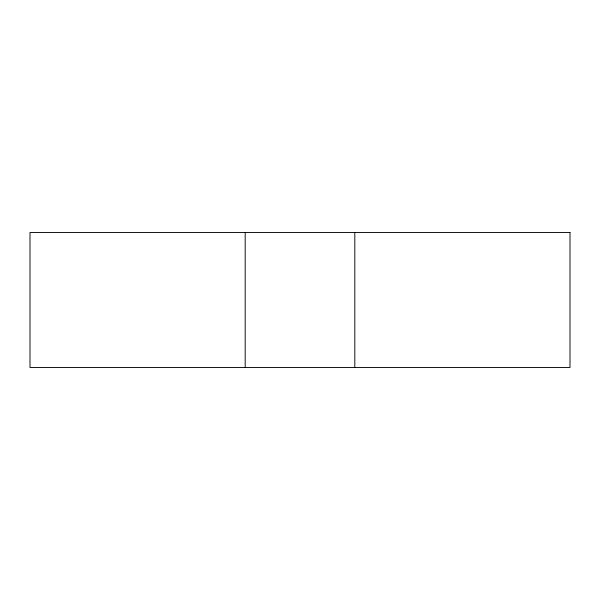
<?xml version="1.0" encoding="UTF-8"?>
<svg xmlns="http://www.w3.org/2000/svg" width="600" height="600" viewBox="0 0 600 600"><rect width="100%" height="100%" fill="white"/><g stroke="black" fill="none" stroke-linecap="round" stroke-linejoin="round"><path stroke-width="0.9" d="M354.81 232.5L354.81 367.5M245.19 232.5L245.19 367.5M570 232.5L30 232.5L30 367.5L570 367.5L570 232.5"/></g></svg>
